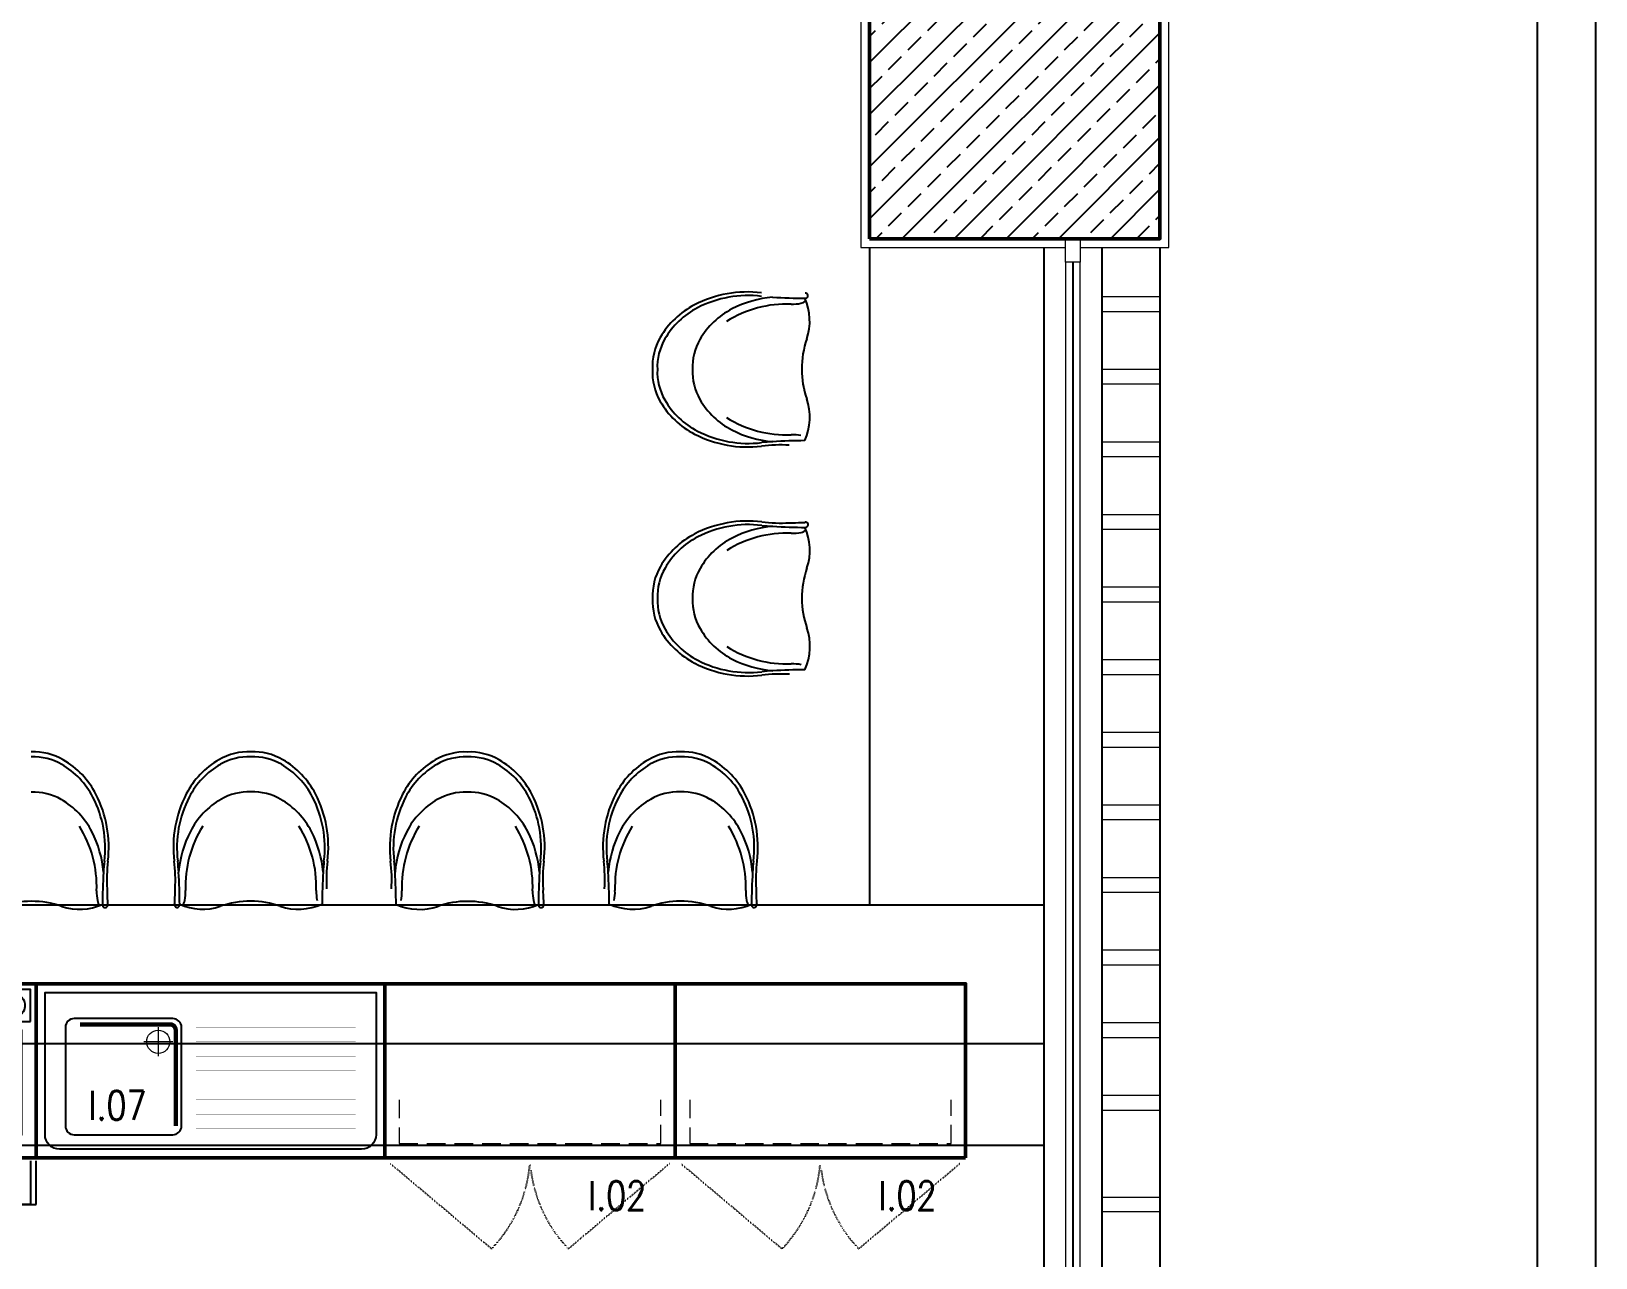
# Model space of a CAD drawing. Header units: millimetres. Extents: x 1443065 to 1517367, y 3763150 to 3779068.
# Drawn here: x 1514396 to 1514935, y 3766846 to 3767268 of the extents above; entities that cross this region are included whole.
import ezdxf
from ezdxf.enums import TextEntityAlignment as Align

# ---------------------------------------------------------------- set-up
doc = ezdxf.new("R2010")
doc.units = ezdxf.units.MM
doc.linetypes.add('DOT', pattern=[0.25, 0, -0.25])
doc.linetypes.add('HIDDEN', pattern=[9.525, 6.35, -3.175])
for name, color, linetype, lineweight in [('-DWG_ANA', 7, 'Continuous', 50), ('-DWG_DETAY1', 7, 'Continuous', 25), ('-DWG_DETAY2', 7, 'Continuous', 15), ('MERDIVEN', 4, 'Continuous', 20), ('NO', 7, 'Continuous', 30), ('PLAN', 253, 'Continuous', 15), ('SIVA', 3, 'Continuous', 9), ('TASIYICI', 170, 'Continuous', 50)]:
    doc.layers.add(name, color=color, linetype=linetype, lineweight=lineweight)
for name, color, linetype in [('1 tefriş 2', 8, 'Continuous'), ('BL-I', 151, 'Continuous'), ('Kapi-acilim', 7, 'Continuous'), ('m-DOG_gor', 8, 'Continuous'), ('m-TAR_duvar', 8, 'Continuous'), ('m-TFR_', 1, 'Continuous'), ('m-TFR_vitrifiye', 1, 'Continuous')]:
    doc.layers.add(name, color=color, linetype=linetype)
doc.styles.add('ROMANS', font='romans.shx', dxfattribs={"width": 0.8})

# ---------------------------------------------------------------- blocks, each defined once
blk = doc.blocks.new('E_126')
at = {"layer": '-DWG_ANA', "color": 0}
blk.add_lwpolyline([(0, -60), (0, 0), (120, 0), (120, -60)], close=True, dxfattribs=at)
at = {"layer": '-DWG_DETAY1', "color": 0}
blk.add_lwpolyline([(3, -52), (3, -3), (117, -3), (117, -52, -0.414214), (112, -57), (8, -57, -0.414214)], format="xyb", close=True, dxfattribs=at)
blk = doc.blocks.new('EK_44R')
at = {"layer": '-DWG_DETAY1', "color": 0}
blk.add_lwpolyline([(17, -7), (-17, -7, 0.414214), (-20, -10), (-20, -44, 0.414214), (-17, -47), (17, -47, 0.414214), (20, -44), (20, -10, 0.414214)], format="xyb", close=True, dxfattribs=at)
at = {"layer": '-DWG_DETAY2', "color": 0, "const_width": 1.5}
blk.add_lwpolyline([(-15, -9), (16, -9, -0.414214), (18, -11), (18, -44)], format="xyb", dxfattribs=at)
at = {"layer": '-DWG_DETAY2', "color": 0}
for points in [[(12, -10), (12, -20)], [(17, -15), (7, -15)]]:
    blk.add_lwpolyline(points, dxfattribs=at)
blk.add_circle((12, -15), 4, dxfattribs=at)
blk = doc.blocks.new('E1N126L')
at = {"layer": '-DWG_DETAY1', "color": 0, "const_width": 0.1}
for points in [[(55, -15), (110, -15, -0.301246)], [(55, -20), (110, -20, -0.301246)], [(55, -25), (110, -25, -0.301246)], [(55, -30), (110, -30, -0.301246)], [(55, -35), (110, -35, -0.301246)], [(55, -40), (110, -40, -0.301246)], [(55, -45), (110, -45, -0.301246)], [(55, -50), (110, -50, -0.301246)]]:
    blk.add_lwpolyline(points, format="xyb", dxfattribs=at)
at = {"layer": '-DWG_DETAY1', "color": 0, "linetype": 'Continuous'}
blk.add_blockref('EK_44R', (30, -5), dxfattribs=at)
at = {"layer": 'PLAN', "color": 0, "linetype": 'Continuous'}
blk.add_blockref('E_126', (0, 0), dxfattribs=at)
at = {"layer": 'NO', "linetype": 'Continuous', "style": 'ROMANS', "width": 0.8}
blk.add_attdef('NO', text='', height=10, dxfattribs=at).set_placement((27.96, -41.92), align=Align.MIDDLE)
blk = doc.blocks.new('GN-19')
at = {"layer": '-DWG_DETAY1', "color": 0}
blk.add_lwpolyline([(0, -18), (11, -18), (11, 0), (0, 0)], close=True, dxfattribs=at)
blk.add_lwpolyline([(5, -2), (6, -2, -0.414214), (9, -5), (9, -13, -0.414214), (6, -16), (5, -16, -0.414214), (2, -13), (2, -5, -0.414214)], format="xyb", close=True, dxfattribs=at)
at = {"layer": '-DWG_DETAY1', "color": 0, "const_width": 1}
blk.add_lwpolyline([(3, -13), (3, -5.2, -0.414214), (5.2, -3), (6, -3)], format="xyb", dxfattribs=at)
blk = doc.blocks.new('NKN040')
at = {"layer": '-DWG_ANA', "color": 0}
blk.add_lwpolyline([(0, -15), (0, 0), (40, 0), (40, -15), (40, -60), (0, -60)], close=True, dxfattribs=at)
at = {"layer": '-DWG_DETAY1', "color": 0}
for p, q in [((0, -61), (0, -76)), ((2, -76), (2, -61)), ((38, -61), (38, -76)), ((40, -76), (40, -61)), ((0, -76), (40, -76)), ((38, -76), (2, -76))]:
    blk.add_line(p, q, dxfattribs=at)
at = {"layer": '-DWG_DETAY1', "color": 0, "linetype": 'Continuous'}
blk.add_lwpolyline([(5, -16), (5, -52), (35, -52), (35, -16)], close=True, dxfattribs=at)
at = {"layer": '-DWG_DETAY1', "color": 0, "linetype": 'Continuous', "const_width": 1}
blk.add_lwpolyline([(6, -17), (34, -17), (34, -51)], dxfattribs=at)
at = {"layer": '-DWG_DETAY1', "color": 0, "linetype": 'Continuous'}
blk.add_lwpolyline([(20.08, -17.81), (20.08, -50.81)], dxfattribs=at)
at = {"layer": '-DWG_DETAY1', "color": 0, "rotation": 90}
for p in [(2, -13), (20, -13)]:
    blk.add_blockref('GN-19', p, dxfattribs=at)
at = {"layer": 'NO', "linetype": 'Continuous', "style": 'ROMANS', "width": 0.8}
blk.add_attdef('NO', text='', height=10, dxfattribs=at).set_placement((21, -87), align=Align.MIDDLE)
blk = doc.blocks.new('NTD100')
at = {"layer": '-DWG_ANA', "color": 0}
blk.add_lwpolyline([(100, -60), (0, -60), (0, -15), (0, 0), (100, 0), (100, -15)], close=True, dxfattribs=at)
at = {"layer": '-DWG_DETAY2', "color": 0, "linetype": 'HIDDEN'}
blk.add_lwpolyline([(5, -40), (5, -55), (65, -55), (95, -55), (95, -40)], dxfattribs=at)
at = {"layer": 'Kapi-acilim', "color": 0, "linetype": 'DOT'}
for points in [[(2, -62), (36.79, -91.3, 0.171311), (49.89, -62.43)], [(98, -62), (63.21, -91.3, -0.171311), (50.11, -62.43)]]:
    blk.add_lwpolyline(points, format="xyb", dxfattribs=at)
at = {"layer": 'NO', "linetype": 'Continuous', "style": 'ROMANS', "width": 0.8}
blk.add_attdef('NO', text='', height=10, dxfattribs=at).set_placement((80, -73), align=Align.MIDDLE)

msp = doc.modelspace()

# ---------------------------------------------------------------- hatches: boundary and pattern name
at = {"layer": 'm-TAR_duvar'}
h = msp.add_hatch(dxfattribs=at)
h.set_pattern_fill('ANSI33', color=256, scale=2)
h.set_pattern_definition([(45, (-82570.414, -4962.345), (-8.98025612, 8.98025612), []), (45, (-82561.433, -4962.345), (-8.98025612, 8.98025612), [6.35, -3.175])])
h.paths.add_polyline_path([(1514785.07, 3767316.58), (1514685.07, 3767316.58), (1514685.07, 3767196.58), (1514785.07, 3767196.58)])

# ---------------------------------------------------------------- linework, layer by layer
at = {"layer": '1 tefriş 2', "color": 1}
for centre, radius, start, end in [((1514643.03, 3767138.48), 39.78, 83.0047, 117.3046), ((1514643.25, 3767139.08), 37.96, 83.0047, 117.3046), ((1514643.25, 3767139.08), 37.96, 83.0047, 117.3046), ((1514654.76, 3767139.32), 37.25, 94.7316, 117.3046), ((1514654.76, 3767139.32), 37.25, 94.7316, 117.3046), ((1514664.63, 3767404.82), 228.74, 266.7573, 269.589), ((1514664.63, 3767404.82), 228.74, 266.7573, 269.589), ((1514661.03, 3767177.13), 2.79, 278.4798, 317.8774), ((1514661.03, 3767177.13), 2.79, 278.4798, 317.8774), ((1514645.64, 3767168.2), 18.82, 341.121, 24.7626), ((1514662.97, 3767176.97), 0.89, 271.0718, 97.9585), ((1514638.08, 3767148.07), 29, 117.3046, 149.9546), ((1514638.53, 3767148.23), 27.67, 117.3046, 149.9546), ((1514638.53, 3767148.23), 27.67, 117.3046, 149.9546), ((1514650.13, 3767148.29), 27.16, 117.3046, 149.9546), ((1514650.13, 3767148.29), 27.16, 117.3046, 149.9546), ((1514656.66, 3767134.82), 39.29, 87.9638, 121.991), ((1514656.66, 3767134.82), 39.29, 87.9638, 121.991), ((1514658.56, 3767188.41), 14.33, 267.9638, 281.5613), ((1514658.56, 3767188.41), 14.33, 267.9638, 281.5613), ((1514630.57, 3767152.41), 20.31, 149.9546, 182.3506), ((1514631.36, 3767152.38), 19.39, 149.9546, 182.3506), ((1514631.36, 3767152.38), 19.39, 149.9546, 182.3506), ((1514643.09, 3767152.36), 19.02, 149.9546, 182.3506), ((1514643.09, 3767152.36), 19.02, 149.9546, 182.3506), ((1514693, 3767151.79), 31.3, 160.7386, 180.3775), ((1514630.57, 3767150.75), 20.31, 177.6495, 210.0454), ((1514631.36, 3767150.79), 19.39, 177.6495, 210.0454), ((1514631.36, 3767150.79), 19.39, 177.6495, 210.0454), ((1514643.09, 3767150.8), 19.02, 177.6495, 210.0454), ((1514643.09, 3767150.8), 19.02, 177.6495, 210.0454), ((1514690.53, 3767151.39), 28.83, 179.6126, 200.079), ((1514638.08, 3767155.1), 29, 210.0454, 242.6955), ((1514638.53, 3767154.93), 27.67, 210.0454, 242.6955), ((1514638.53, 3767154.93), 27.67, 210.0454, 242.6955), ((1514650.13, 3767154.87), 27.16, 210.0454, 242.6955), ((1514650.13, 3767154.87), 27.16, 210.0454, 242.6955), ((1514644.41, 3767135.2), 20.06, 336.1218, 18.2815), ((1514656.66, 3767168.34), 39.29, 238.0091, 272.0363), ((1514656.66, 3767168.34), 39.29, 238.0091, 272.0363), ((1514643.03, 3767164.68), 39.78, 242.6955, 276.9954), ((1514643.25, 3767164.08), 37.96, 242.6955, 276.9954), ((1514643.25, 3767164.08), 37.96, 242.6955, 276.9954), ((1514654.76, 3767163.84), 37.25, 242.6955, 265.2685), ((1514654.76, 3767163.84), 37.25, 242.6955, 265.2685), ((1514653.96, 3767076.79), 49.98, 92.6043, 96.9954), ((1514653.96, 3767076.79), 49.98, 92.6043, 96.9954), ((1514664.63, 3766898.34), 228.74, 90.4715, 93.2428), ((1514664.63, 3766898.34), 228.74, 90.4715, 93.2428), ((1514658.56, 3767114.75), 14.33, 78.4388, 92.0363), ((1514658.56, 3767114.75), 14.33, 78.4388, 92.0363), ((1514654.25, 3767073.2), 52.38, 86.5558, 96.9954), ((1514638.14, 3767069.19), 29, 117.3045, 149.9546), ((1514643.09, 3767059.61), 39.78, 83.0046, 117.3045), ((1514643.31, 3767060.2), 37.96, 83.0046, 117.3045), ((1514643.31, 3767060.2), 37.96, 83.0046, 117.3045), ((1514656.71, 3767055.95), 39.29, 87.9637, 121.9909), ((1514656.71, 3767055.95), 39.29, 87.9637, 121.9909), ((1514654.82, 3767060.44), 37.25, 94.7316, 117.3045), ((1514654.82, 3767060.44), 37.25, 94.7316, 117.3045), ((1514654.31, 3767151.08), 52.38, 263.0046, 273.4443), ((1514654.02, 3767147.5), 49.98, 263.0046, 267.3958), ((1514654.02, 3767147.5), 49.98, 263.0046, 267.3958), ((1514664.69, 3767325.94), 228.74, 266.7573, 269.589), ((1514664.69, 3767325.94), 228.74, 266.7573, 269.589), ((1514658.43, 3767142.18), 43.39, 268.7202, 274.3189), ((1514658.62, 3767109.53), 14.33, 267.9637, 281.5613), ((1514658.62, 3767109.53), 14.33, 267.9637, 281.5613), ((1514661.08, 3767098.25), 2.79, 278.4798, 317.8774), ((1514661.08, 3767098.25), 2.79, 278.4798, 317.8774), ((1514661.89, 3767106.23), 7.33, 268.4548, 277.9584), ((1514645.7, 3767089.32), 18.82, 341.1209, 24.7626), ((1514663.03, 3767098.09), 0.89, 271.0717, 97.9584), ((1514638.59, 3767069.35), 27.67, 117.3045, 149.9546), ((1514638.59, 3767069.35), 27.67, 117.3045, 149.9546), ((1514650.19, 3767069.41), 27.16, 117.3045, 149.9546), ((1514650.19, 3767069.41), 27.16, 117.3045, 149.9546), ((1514630.62, 3767073.54), 20.31, 149.9546, 182.3505), ((1514631.41, 3767073.5), 19.39, 149.9546, 182.3505), ((1514631.41, 3767073.5), 19.39, 149.9546, 182.3505), ((1514643.15, 3767073.48), 19.02, 149.9546, 182.3505), ((1514643.15, 3767073.48), 19.02, 149.9546, 182.3505), ((1514693.05, 3767072.91), 31.3, 160.7385, 180.3775), ((1514630.62, 3767071.87), 20.31, 177.6495, 210.0454), ((1514631.41, 3767071.91), 19.39, 177.6495, 210.0454), ((1514631.41, 3767071.91), 19.39, 177.6495, 210.0454), ((1514643.15, 3767071.92), 19.02, 177.6495, 210.0454), ((1514643.15, 3767071.92), 19.02, 177.6495, 210.0454), ((1514690.58, 3767072.51), 28.83, 179.6126, 200.079), ((1514638.59, 3767076.06), 27.67, 210.0454, 242.6955), ((1514638.59, 3767076.06), 27.67, 210.0454, 242.6955), ((1514650.19, 3767075.99), 27.16, 210.0454, 242.6955), ((1514650.19, 3767075.99), 27.16, 210.0454, 242.6955), ((1514644.46, 3767056.32), 20.06, 336.1217, 18.2814), ((1514638.14, 3767076.22), 29, 210.0454, 242.6955), ((1514643.31, 3767085.2), 37.96, 242.6955, 276.9954), ((1514643.31, 3767085.2), 37.96, 242.6955, 276.9954), ((1514656.71, 3767089.46), 39.29, 238.0091, 272.0363), ((1514656.71, 3767089.46), 39.29, 238.0091, 272.0363), ((1514654.82, 3767084.97), 37.25, 242.6955, 265.2684), ((1514654.82, 3767084.97), 37.25, 242.6955, 265.2684), ((1514643.09, 3767085.8), 39.78, 242.6955, 276.9954), ((1514654.02, 3766997.91), 49.98, 92.6042, 96.9954), ((1514654.02, 3766997.91), 49.98, 92.6042, 96.9954), ((1514654.31, 3766994.33), 52.38, 86.5557, 96.9954), ((1514664.69, 3766819.47), 228.74, 90.4715, 93.2427), ((1514664.69, 3766819.47), 228.74, 90.4715, 93.2427), ((1514658.62, 3767035.87), 14.33, 78.4387, 92.0363), ((1514658.62, 3767035.87), 14.33, 78.4387, 92.0363)]:
    msp.add_arc(centre, radius, start, end, dxfattribs=at)
at = {"layer": 'm-DOG_gor', "linetype": 'Continuous'}
for p, q in [((1514745.07, 3767193.58), (1514745.07, 3766539.58)), ((1514765.07, 3767193.58), (1514765.07, 3766539.58)), ((1514785.07, 3767193.58), (1514785.07, 3766539.58)), ((1514755.07, 3767188.58), (1514755.07, 3766544.58))]:
    msp.add_line(p, q, dxfattribs=at)
at = {"layer": 'm-TFR_'}
for p, q in [((1514685.07, 3767193.58), (1514685.07, 3766967.07)), ((1514745.07, 3766919.4), (1514215.14, 3766919.4)), ((1514745.07, 3766884.4), (1514215.14, 3766884.4))]:
    msp.add_line(p, q, dxfattribs=at)
at = {"layer": 'm-TFR_', "color": 1}
msp.add_line((1514745.07, 3766967.07), (1514093.11, 3766967.07), dxfattribs=at)
at = {"layer": 'm-TFR_'}
for centre, radius, start, end in [((1514397.24, 3766999.58), 20.31, 59.9546, 92.3505), ((1514471.19, 3766999.63), 20.31, 87.6494, 120.0454), ((1514472.85, 3766999.63), 20.31, 59.9546, 92.3505), ((1514545.7, 3766999.57), 20.31, 87.6495, 120.0454), ((1514547.36, 3766999.57), 20.31, 59.9546, 92.3505), ((1514619.08, 3766999.63), 20.31, 87.6495, 120.0454), ((1514620.75, 3766999.63), 20.31, 59.9546, 92.3506), ((1514397.2, 3766998.79), 19.39, 59.9546, 92.3505), ((1514397.2, 3766998.79), 19.39, 59.9546, 92.3505), ((1514393.05, 3766991.61), 27.67, 27.3045, 59.9546), ((1514393.05, 3766991.61), 27.67, 27.3045, 59.9546), ((1514392.89, 3766992.06), 29, 27.3045, 59.9546), ((1514475.54, 3766992.11), 29, 120.0454, 152.6954), ((1514475.37, 3766991.66), 27.67, 120.0454, 152.6954), ((1514475.37, 3766991.66), 27.67, 120.0454, 152.6954), ((1514471.23, 3766998.84), 19.39, 87.6494, 120.0454), ((1514471.23, 3766998.84), 19.39, 87.6494, 120.0454), ((1514472.82, 3766998.84), 19.39, 59.9546, 92.3505), ((1514472.82, 3766998.84), 19.39, 59.9546, 92.3505), ((1514468.67, 3766991.66), 27.67, 27.3045, 59.9546), ((1514468.67, 3766991.66), 27.67, 27.3045, 59.9546), ((1514468.5, 3766992.11), 29, 27.3045, 59.9546), ((1514550.05, 3766992.05), 29, 120.0454, 152.6955), ((1514549.88, 3766991.61), 27.67, 120.0454, 152.6955), ((1514549.88, 3766991.61), 27.67, 120.0454, 152.6955), ((1514545.74, 3766998.78), 19.39, 87.6495, 120.0454), ((1514545.74, 3766998.78), 19.39, 87.6495, 120.0454), ((1514547.33, 3766998.78), 19.39, 59.9546, 92.3505), ((1514547.33, 3766998.78), 19.39, 59.9546, 92.3505), ((1514543.18, 3766991.61), 27.67, 27.3045, 59.9546), ((1514543.18, 3766991.61), 27.67, 27.3045, 59.9546), ((1514543.01, 3766992.05), 29, 27.3045, 59.9546), ((1514623.43, 3766992.11), 29, 120.0454, 152.6955), ((1514623.27, 3766991.66), 27.67, 120.0454, 152.6955), ((1514623.27, 3766991.66), 27.67, 120.0454, 152.6955), ((1514619.12, 3766998.84), 19.39, 87.6495, 120.0454), ((1514619.12, 3766998.84), 19.39, 87.6495, 120.0454), ((1514620.71, 3766998.84), 19.39, 59.9546, 92.3506), ((1514620.71, 3766998.84), 19.39, 59.9546, 92.3506), ((1514616.56, 3766991.66), 27.67, 27.3046, 59.9546), ((1514616.56, 3766991.66), 27.67, 27.3046, 59.9546), ((1514616.4, 3766992.11), 29, 27.3046, 59.9546), ((1514397.19, 3766987.05), 19.02, 59.9546, 92.3505), ((1514397.19, 3766987.05), 19.02, 59.9546, 92.3505), ((1514393.12, 3766980.01), 27.16, 27.3045, 59.9546), ((1514393.12, 3766980.01), 27.16, 27.3045, 59.9546), ((1514383.91, 3766986.89), 37.96, 353.0046, 27.3045), ((1514383.91, 3766986.89), 37.96, 353.0046, 27.3045), ((1514383.31, 3766987.11), 39.78, 353.0046, 27.3045), ((1514485.12, 3766987.16), 39.78, 152.6954, 186.9953), ((1514484.52, 3766986.94), 37.96, 152.6954, 186.9953), ((1514484.52, 3766986.94), 37.96, 152.6954, 186.9953), ((1514475.31, 3766980.06), 27.16, 120.0454, 152.6954), ((1514475.31, 3766980.06), 27.16, 120.0454, 152.6954), ((1514471.24, 3766987.1), 19.02, 87.6494, 120.0454), ((1514471.24, 3766987.1), 19.02, 87.6494, 120.0454), ((1514472.8, 3766987.1), 19.02, 59.9546, 92.3505), ((1514472.8, 3766987.1), 19.02, 59.9546, 92.3505), ((1514468.73, 3766980.06), 27.16, 27.3045, 59.9546), ((1514468.73, 3766980.06), 27.16, 27.3045, 59.9546), ((1514459.52, 3766986.94), 37.96, 353.0046, 27.3045), ((1514459.52, 3766986.94), 37.96, 353.0046, 27.3045), ((1514458.92, 3766987.16), 39.78, 353.0046, 27.3045), ((1514559.63, 3766987.11), 39.78, 152.6955, 186.9954), ((1514559.03, 3766986.89), 37.96, 152.6955, 186.9954), ((1514559.03, 3766986.89), 37.96, 152.6955, 186.9954), ((1514549.82, 3766980), 27.16, 120.0454, 152.6955), ((1514549.82, 3766980), 27.16, 120.0454, 152.6955), ((1514545.75, 3766987.04), 19.02, 87.6495, 120.0454), ((1514545.75, 3766987.04), 19.02, 87.6495, 120.0454), ((1514547.31, 3766987.04), 19.02, 59.9546, 92.3505), ((1514547.31, 3766987.04), 19.02, 59.9546, 92.3505), ((1514543.24, 3766980), 27.16, 27.3045, 59.9546), ((1514543.24, 3766980), 27.16, 27.3045, 59.9546), ((1514534.03, 3766986.89), 37.96, 353.0046, 27.3045), ((1514533.43, 3766987.11), 39.78, 353.0046, 27.3045), ((1514633.01, 3766987.16), 39.78, 152.6955, 186.9954), ((1514632.41, 3766986.94), 37.96, 152.6955, 186.9954), ((1514632.41, 3766986.94), 37.96, 152.6955, 186.9954), ((1514623.21, 3766980.06), 27.16, 120.0454, 152.6955), ((1514623.21, 3766980.06), 27.16, 120.0454, 152.6955), ((1514619.14, 3766987.1), 19.02, 87.6495, 120.0454), ((1514619.14, 3766987.1), 19.02, 87.6495, 120.0454), ((1514620.7, 3766987.1), 19.02, 59.9546, 92.3506), ((1514620.7, 3766987.1), 19.02, 59.9546, 92.3506), ((1514616.62, 3766980.06), 27.16, 27.3046, 59.9546), ((1514616.62, 3766980.06), 27.16, 27.3046, 59.9546), ((1514607.42, 3766986.94), 37.96, 353.0047, 27.3046), ((1514607.42, 3766986.94), 37.96, 353.0047, 27.3046), ((1514606.82, 3766987.16), 39.78, 353.0047, 27.3046), ((1514379.65, 3766973.49), 39.29, 357.9637, 31.9909), ((1514379.65, 3766973.49), 39.29, 357.9637, 31.9909), ((1514384.15, 3766975.38), 37.25, 4.7316, 27.3045), ((1514384.15, 3766975.38), 37.25, 4.7316, 27.3045), ((1514484.28, 3766975.43), 37.25, 152.6954, 175.2684), ((1514484.28, 3766975.43), 37.25, 152.6954, 175.2684), ((1514488.78, 3766973.53), 39.29, 148.009, 182.0362), ((1514488.78, 3766973.53), 39.29, 148.009, 182.0362), ((1514455.26, 3766973.53), 39.29, 357.9637, 31.9909), ((1514455.26, 3766973.53), 39.29, 357.9637, 31.9909), ((1514459.76, 3766975.43), 37.25, 4.7315, 27.3045), ((1514459.76, 3766975.43), 37.25, 4.7315, 27.3045), ((1514558.79, 3766975.37), 37.25, 152.6955, 175.2684), ((1514558.79, 3766975.37), 37.25, 152.6955, 175.2684), ((1514563.29, 3766973.48), 39.29, 148.0091, 182.0363), ((1514563.29, 3766973.48), 39.29, 148.0091, 182.0363), ((1514529.77, 3766973.48), 39.29, 357.9637, 31.9909), ((1514529.77, 3766973.48), 39.29, 357.9637, 31.9909), ((1514534.27, 3766975.37), 37.25, 4.7316, 27.3045), ((1514632.18, 3766975.43), 37.25, 152.6955, 175.2685), ((1514632.18, 3766975.43), 37.25, 152.6955, 175.2685), ((1514636.67, 3766973.53), 39.29, 148.0091, 182.0363), ((1514636.67, 3766973.53), 39.29, 148.0091, 182.0363), ((1514603.16, 3766973.53), 39.29, 357.9638, 31.991), ((1514603.16, 3766973.53), 39.29, 357.9638, 31.991), ((1514607.65, 3766975.43), 37.25, 4.7316, 27.3046), ((1514607.65, 3766975.43), 37.25, 4.7316, 27.3046), ((1514471.2, 3766976.18), 49.98, 173.0046, 177.3958), ((1514471.2, 3766976.18), 49.98, 173.0046, 177.3958), ((1514474.79, 3766975.89), 52.38, 173.0046, 183.4443), ((1514393.64, 3766975.94), 52.38, 356.5557, 6.9953), ((1514397.23, 3766976.23), 49.98, 2.6042, 6.9953), ((1514397.23, 3766976.23), 49.98, 2.6042, 6.9953), ((1514546.81, 3766976.23), 49.98, 173.0046, 177.3957), ((1514546.81, 3766976.23), 49.98, 173.0046, 177.3957), ((1514550.4, 3766975.94), 52.38, 173.0046, 183.4442), ((1514468.15, 3766975.88), 52.38, 356.5557, 6.9954), ((1514471.74, 3766976.17), 49.98, 2.6042, 6.9954), ((1514471.74, 3766976.17), 49.98, 2.6042, 6.9954), ((1514621.32, 3766976.17), 49.98, 173.0046, 177.3958), ((1514624.91, 3766975.88), 52.38, 173.0046, 183.4443), ((1514541.54, 3766975.94), 52.38, 356.5558, 6.9954), ((1514545.12, 3766976.23), 49.98, 2.6043, 6.9954), ((1514545.12, 3766976.23), 49.98, 2.6043, 6.9954), ((1514694.71, 3766976.23), 49.98, 173.0047, 177.3958), ((1514694.71, 3766976.23), 49.98, 173.0047, 177.3958), ((1514698.29, 3766975.94), 52.38, 173.0047, 183.4443), ((1514649.65, 3766965.51), 228.74, 176.7573, 179.589), ((1514649.65, 3766965.51), 228.74, 176.7573, 179.589), ((1514218.78, 3766965.56), 228.74, 0.411, 3.2427), ((1514218.78, 3766965.56), 228.74, 0.411, 3.2427), ((1514725.26, 3766965.56), 228.74, 176.7572, 179.5285), ((1514725.26, 3766965.56), 228.74, 176.7572, 179.5285), ((1514293.29, 3766965.51), 228.74, 0.4715, 3.2427), ((1514293.29, 3766965.51), 228.74, 0.4715, 3.2427), ((1514799.77, 3766965.51), 228.74, 176.7573, 179.589), ((1514799.77, 3766965.51), 228.74, 176.7573, 179.589), ((1514366.68, 3766965.56), 228.74, 0.4715, 3.2428), ((1514366.68, 3766965.56), 228.74, 0.4715, 3.2428), ((1514873.15, 3766965.56), 228.74, 176.7573, 179.589), ((1514873.15, 3766965.56), 228.74, 176.7573, 179.589), ((1514433.24, 3766971.58), 14.33, 177.9637, 191.5613), ((1514433.24, 3766971.58), 14.33, 177.9637, 191.5613), ((1514465.88, 3766971.77), 43.39, 178.7202, 184.3189), ((1514402.55, 3766971.82), 43.39, 355.6811, 1.2798), ((1514435.19, 3766971.63), 14.33, 348.4387, 2.0362), ((1514435.19, 3766971.63), 14.33, 348.4387, 2.0362), ((1514508.85, 3766971.63), 14.33, 177.9637, 191.5612), ((1514508.85, 3766971.63), 14.33, 177.9637, 191.5612), ((1514509.7, 3766971.57), 14.33, 348.4387, 2.0363), ((1514509.7, 3766971.57), 14.33, 348.4387, 2.0363), ((1514583.36, 3766971.57), 14.33, 177.9637, 191.5613), ((1514583.36, 3766971.57), 14.33, 177.9637, 191.5613), ((1514616, 3766971.77), 43.39, 178.7202, 184.3189), ((1514583.08, 3766971.63), 14.33, 348.4388, 2.0363), ((1514583.08, 3766971.63), 14.33, 348.4388, 2.0363), ((1514656.75, 3766971.63), 14.33, 177.9638, 191.5613), ((1514656.75, 3766971.63), 14.33, 177.9638, 191.5613), ((1514689.39, 3766971.82), 43.39, 178.7202, 184.3189), ((1514396.21, 3766939.62), 28.83, 89.6126, 110.079), ((1514396.62, 3766937.15), 31.3, 70.7385, 90.3775), ((1514413.03, 3766984.5), 18.82, 251.1209, 294.7626), ((1514421.95, 3766969.12), 2.79, 188.4798, 227.8774), ((1514421.95, 3766969.12), 2.79, 188.4798, 227.8774), ((1514421.8, 3766967.17), 0.89, 181.0717, 7.9584), ((1514429.94, 3766968.31), 7.33, 178.4548, 187.9584), ((1514446.63, 3766967.22), 0.89, 172.0415, 358.9282), ((1514438.49, 3766968.36), 7.33, 352.0415, 1.5451), ((1514455.4, 3766984.55), 18.82, 245.2374, 288.879), ((1514446.48, 3766969.17), 2.79, 312.1226, 351.5202), ((1514446.48, 3766969.17), 2.79, 312.1226, 351.5202), ((1514471.81, 3766937.19), 31.3, 89.6225, 109.2614), ((1514472.22, 3766939.67), 28.83, 69.921, 90.3874), ((1514488.4, 3766985.79), 20.06, 251.7185, 293.8782), ((1514530.15, 3766985.73), 20.06, 246.1217, 288.2814), ((1514546.34, 3766939.61), 28.83, 89.6126, 110.079), ((1514546.74, 3766937.14), 31.3, 70.7385, 90.3775), ((1514563.15, 3766984.49), 18.82, 251.1209, 294.7626), ((1514572.08, 3766969.11), 2.79, 188.4798, 227.8774), ((1514572.08, 3766969.11), 2.79, 188.4798, 227.8774), ((1514571.92, 3766967.16), 0.89, 181.0717, 7.9584), ((1514580.06, 3766968.3), 7.33, 178.4548, 187.9584), ((1514603.53, 3766985.79), 20.06, 246.1218, 288.2815), ((1514619.72, 3766939.67), 28.83, 89.6126, 110.079), ((1514620.12, 3766937.19), 31.3, 70.7386, 90.3775), ((1514636.54, 3766984.55), 18.82, 251.121, 294.7626), ((1514645.46, 3766969.17), 2.79, 188.4798, 227.8774), ((1514645.46, 3766969.17), 2.79, 188.4798, 227.8774), ((1514645.31, 3766967.22), 0.89, 181.0718, 7.9585), ((1514653.45, 3766968.36), 7.33, 178.4549, 187.9585)]:
    msp.add_arc(centre, radius, start, end, dxfattribs=at)
at = {"layer": 'm-TFR_vitrifiye'}
for p, q in [((1514935.11, 3766436.58), (1514935.11, 3768856.58)), ((1514915.11, 3766456.58), (1514915.11, 3768836.58))]:
    msp.add_line(p, q, dxfattribs=at)
at = {"layer": 'MERDIVEN'}
for points in [[(1514757.57, 3767196.58), (1514757.57, 3767188.58), (1514752.57, 3767188.58), (1514752.57, 3767196.58)], [(1514752.57, 3766544.58), (1514757.57, 3766544.58), (1514757.57, 3767188.58), (1514752.57, 3767188.58)]]:
    msp.add_lwpolyline(points, close=True, dxfattribs=at)
at = {"layer": 'SIVA'}
for points in [[(1514752.57, 3767319.58), (1514682.07, 3767319.58), (1514682.07, 3767193.58), (1514752.57, 3767193.58)], [(1514757.57, 3767193.58), (1514788.07, 3767193.58), (1514788.07, 3767319.58), (1514757.57, 3767319.58)]]:
    msp.add_lwpolyline(points, dxfattribs=at)
for points in [[(1514785.07, 3767176.58), (1514765.07, 3767176.58), (1514765.07, 3767171.58), (1514785.07, 3767171.58)], [(1514785.07, 3767151.58), (1514765.07, 3767151.58), (1514765.07, 3767146.58), (1514785.07, 3767146.58)], [(1514785.07, 3767126.58), (1514765.07, 3767126.58), (1514765.07, 3767121.58), (1514785.07, 3767121.58)], [(1514785.07, 3767101.58), (1514765.07, 3767101.58), (1514765.07, 3767096.58), (1514785.07, 3767096.58)], [(1514785.07, 3767076.58), (1514765.07, 3767076.58), (1514765.07, 3767071.58), (1514785.07, 3767071.58)], [(1514785.07, 3767051.58), (1514765.07, 3767051.58), (1514765.07, 3767046.58), (1514785.07, 3767046.58)], [(1514785.07, 3767026.58), (1514765.07, 3767026.58), (1514765.07, 3767021.58), (1514785.07, 3767021.58)], [(1514785.07, 3767001.58), (1514765.07, 3767001.58), (1514765.07, 3766996.58), (1514785.07, 3766996.58)], [(1514785.07, 3766976.58), (1514765.07, 3766976.58), (1514765.07, 3766971.58), (1514785.07, 3766971.58)], [(1514785.07, 3766951.58), (1514765.07, 3766951.58), (1514765.07, 3766946.58), (1514785.07, 3766946.58)], [(1514785.07, 3766926.58), (1514765.07, 3766926.58), (1514765.07, 3766921.58), (1514785.07, 3766921.58)], [(1514785.07, 3766901.58), (1514765.07, 3766901.58), (1514765.07, 3766896.58), (1514785.07, 3766896.58)], [(1514785.07, 3766861.58), (1514765.07, 3766861.58), (1514765.07, 3766866.58), (1514785.07, 3766866.58)]]:
    msp.add_lwpolyline(points, close=True, dxfattribs=at)
at = {"layer": 'TASIYICI'}
msp.add_lwpolyline([(1514685.07, 3767196.58), (1514785.07, 3767196.58), (1514785.07, 3767316.58), (1514685.07, 3767316.58)], close=True, dxfattribs=at)

# ---------------------------------------------------------------- block references
at = {"layer": 'BL-I'}
for name, p, values in [('NKN040', (1514358.14, 3766940.09), {'NO': 'I.06'}), ('E1N126L', (1514398.14, 3766940.09), {'NO': 'I.07'}), ('NTD100', (1514518.14, 3766940.09), {'NO': 'I.02'}), ('NTD100', (1514618.14, 3766940.09), {'NO': 'I.02'})]:
    msp.add_blockref(name, p, dxfattribs=at).add_auto_attribs(values)

doc.saveas('drawing.dxf')
